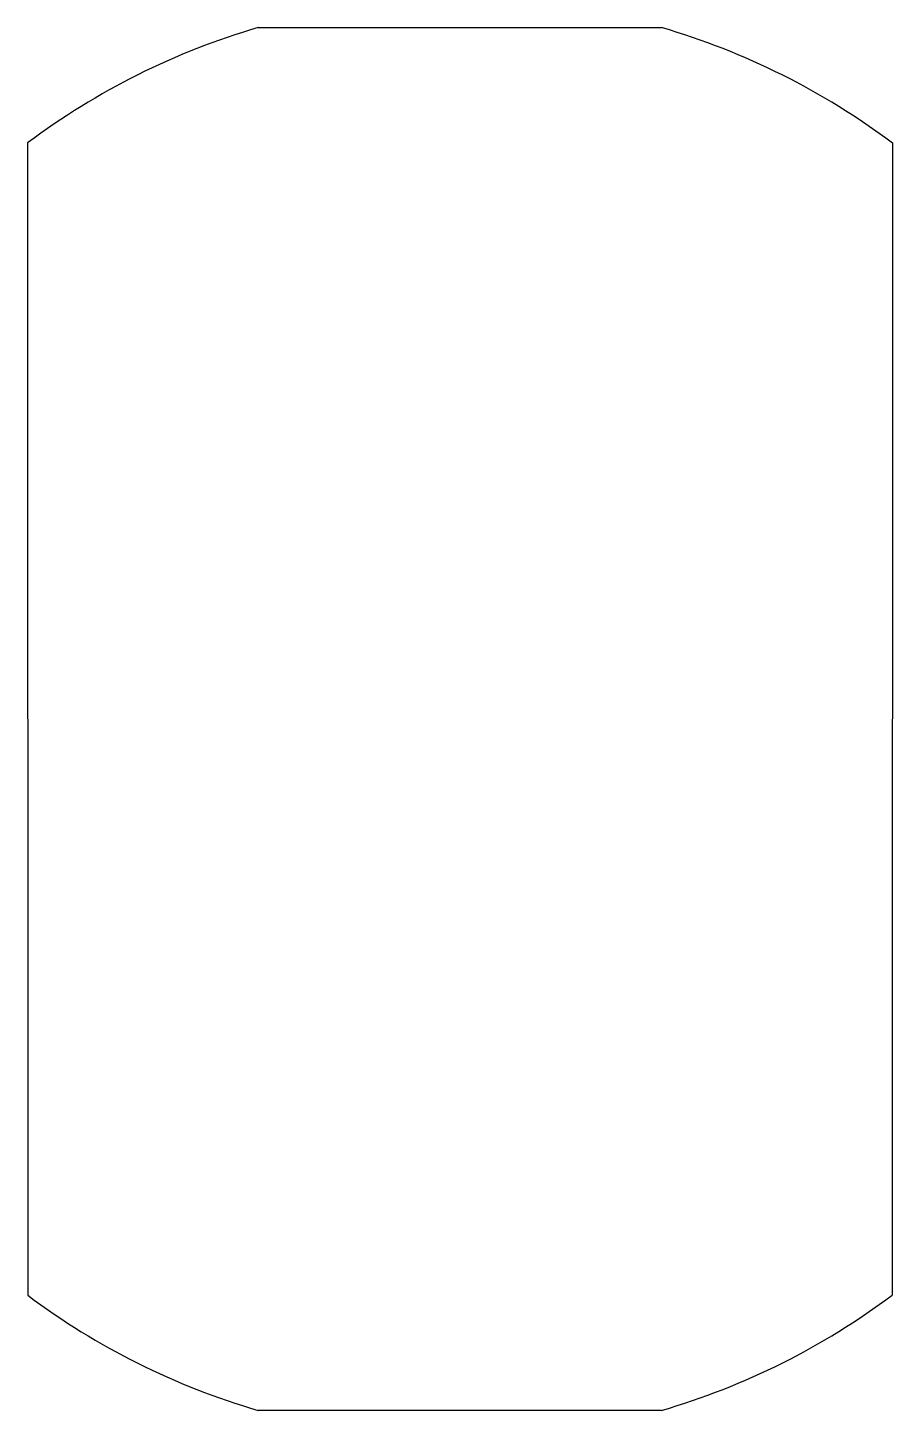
# Model space of a CAD drawing. Header units: millimetres. Extents: x -15 to 15, y -24 to 24.
import ezdxf

# ---------------------------------------------------------------- set-up
doc = ezdxf.new("R2010")
doc.units = ezdxf.units.MM
doc.layers.get('0').update_dxf_attribs({"lineweight": 25, "true_color": 0xffffff})

msp = doc.modelspace()

# ---------------------------------------------------------------- linework, layer by layer
for p, q in [((-7, 24), (7, 24)), ((7, 24), (7, 24)), ((-14.999, 20.001), (-14.997, -20.002)), ((15.006, 19.996), (15.004, -19.997)), ((7, -24), (-7, -24)), ((-7, -24), (-7, -24))]:
    msp.add_line(p, q)
for start, end in [(106.2602, 126.8669), (53.1134, 73.7398), (233.1389, 253.7398), (286.2602, 306.882)]:
    msp.add_arc((0, 0), 25, start, end)

doc.saveas('drawing.dxf')
